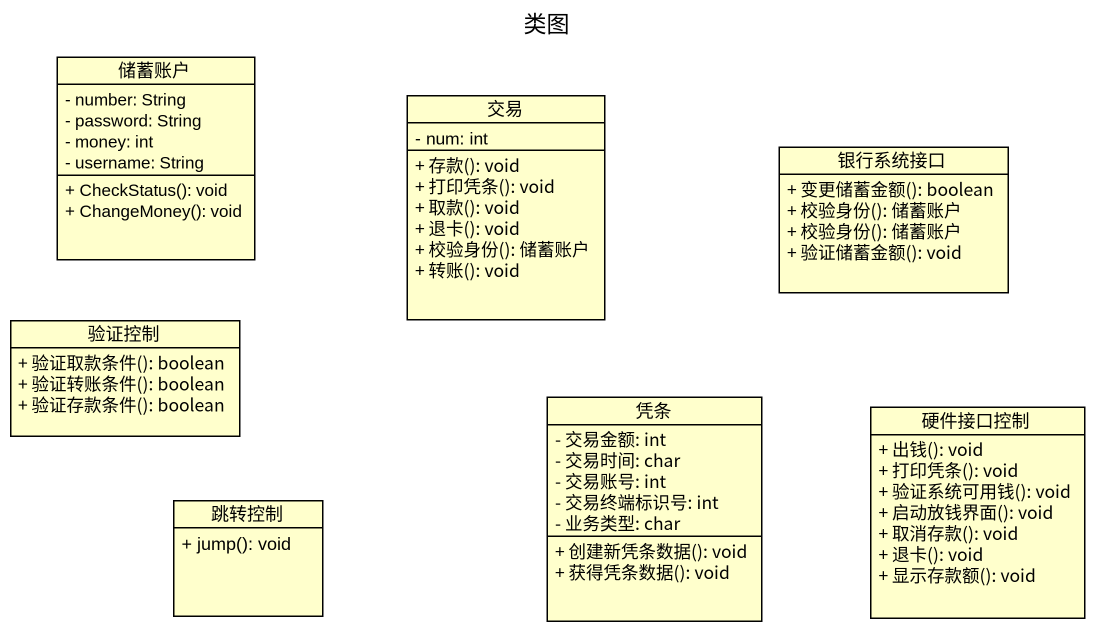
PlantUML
@startuml
title 类图
hide circle
hide empty members
skinparam classAttributeIconSize 0
class 储蓄账户 {
  - number: String
  - password: String
  - money: int
  - username: String
  + CheckStatus(): void
  + ChangeMoney(): void
}
class 交易 {
  - num: int
  + 存款(): void
  + 打印凭条(): void
  + 取款(): void
  + 退卡(): void
  + 校验身份(): 储蓄账户
  + 转账(): void
}
class 银行系统接口 {
  + 变更储蓄金额(): boolean
  + 校验身份(): 储蓄账户
  + 校验身份(): 储蓄账户
  + 验证储蓄金额(): void
}
class 验证控制 {
  + 验证取款条件(): boolean
  + 验证转账条件(): boolean
  + 验证存款条件(): boolean
}
class 凭条 {
  - 交易金额: int
  - 交易时间: char
  - 交易账号: int
  - 交易终端标识号: int
  - 业务类型: char
  + 创建新凭条数据(): void
  + 获得凭条数据(): void
}
class 硬件接口控制 {
  + 出钱(): void
  + 打印凭条(): void
  + 验证系统可用钱(): void
  + 启动放钱界面(): void
  + 取消存款(): void
  + 退卡(): void
  + 显示存款额(): void
}
class 跳转控制 {
  + jump(): void
}
@enduml
